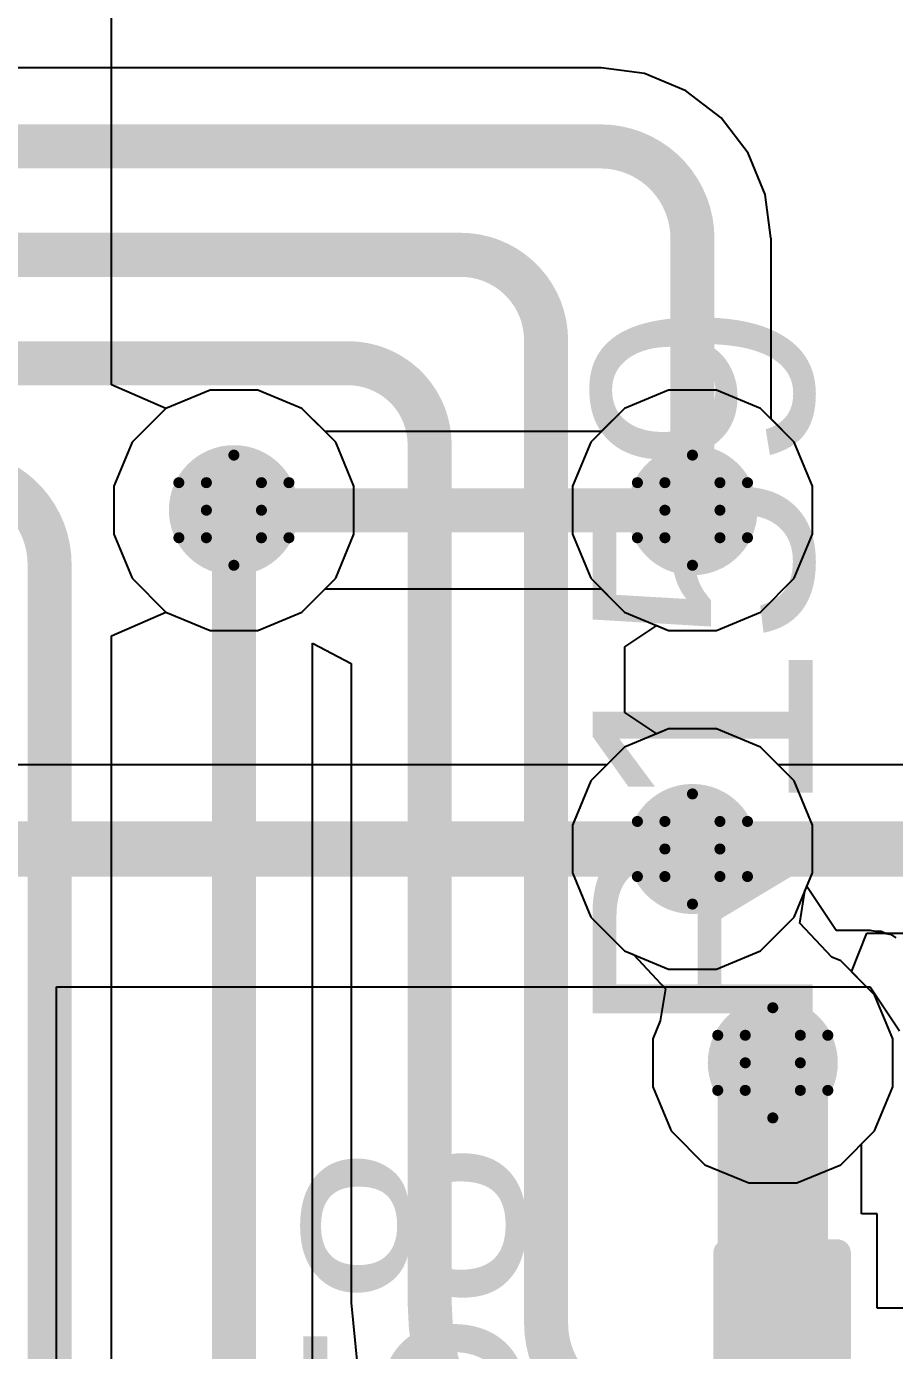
# Model space of a CAD drawing. Header units: inches. Extents: x 24 to 500, y 68 to 269.
# Drawn here: x 360.41 to 364.42, y 139.32 to 145.42 of the extents above; entities that cross this region are included whole.
import ezdxf

# ---------------------------------------------------------------- set-up
doc = ezdxf.new("R2010")
doc.units = ezdxf.units.IN
for name, color, linetype in [('Bottom Layer', 5, 'Continuous'), ('Drill Drawing', 1, 'Continuous'), ('Layer 1', 16, 'Continuous'), ('Layer 2', 76, 'Continuous'), ('Top Layer', 1, 'Continuous'), ('Top Overlay', 2, 'Continuous'), ('Top Paste', 8, 'Continuous'), ('Top Solder', 216, 'Continuous'), ('Via Holes', 16, 'Continuous')]:
    doc.layers.add(name, color=color, linetype=linetype)
doc.styles.add('Arial', font='', dxfattribs={"height": 0.2})
doc.styles.get('Arial').set_extended_font_data('Arial')

# ---------------------------------------------------------------- blocks, each defined once
blk = doc.blocks.new('R___0201_99')
at = {"layer": 'Top Layer'}
for points in [[(-0.41, 0.185), (-0.14, 0.185), (-0.14, -0.185), (-0.41, -0.185)], [(0.14, 0.185), (0.41, 0.185), (0.41, -0.185), (0.14, -0.185)]]:
    blk.add_hatch(color=1, dxfattribs=at).paths.add_polyline_path(points)
at = {"layer": 'Top Paste'}
for points in [[(-0.41, 0.185), (-0.14, 0.185), (-0.14, -0.185), (-0.41, -0.185)], [(0.14, 0.185), (0.41, 0.185), (0.41, -0.185), (0.14, -0.185)]]:
    blk.add_hatch(color=8, dxfattribs=at).paths.add_polyline_path(points)
at = {"layer": 'Top Solder'}
for points in [[(-0.465, 0.24), (-0.085, 0.24), (-0.085, -0.24), (-0.465, -0.24)], [(0.085, 0.24), (0.465, 0.24), (0.465, -0.24), (0.085, -0.24)]]:
    blk.add_hatch(color=216, dxfattribs=at).paths.add_polyline_path(points)
at = {"layer": 'Top Overlay'}
for points in [[(-0.4826, 0.254, 0.127, 0.127, 0), (0.4826, 0.254, 0.127, 0.127, 0)], [(-0.4826, 0.254, 0.127, 0.127, 0), (-0.4826, -0.254, 0.127, 0.127, 0)], [(0.4826, 0.254, 0.127, 0.127, 0), (0.4826, -0.254, 0.127, 0.127, 0)], [(-0.4826, -0.254, 0.127, 0.127, 0), (0.4826, -0.254, 0.127, 0.127, 0)]]:
    blk.add_lwpolyline(points, format="xyseb", dxfattribs=at)
for points in [[(-0.5144, 0.254, 0.0635, 0.0635, 1), (-0.4509, 0.254, 0.0635, 0.0635, 1)], [(-0.5144, 0.254, 0.0635, 0.0635, 1), (-0.4509, 0.254, 0.0635, 0.0635, 1)], [(0.4508, 0.254, 0.0635, 0.0635, 1), (0.5143, 0.254, 0.0635, 0.0635, 1)], [(0.4508, 0.254, 0.0635, 0.0635, 1), (0.5143, 0.254, 0.0635, 0.0635, 1)], [(-0.5144, -0.254, 0.0635, 0.0635, 1), (-0.4509, -0.254, 0.0635, 0.0635, 1)], [(-0.5144, -0.254, 0.0635, 0.0635, 1), (-0.4509, -0.254, 0.0635, 0.0635, 1)], [(0.4508, -0.254, 0.0635, 0.0635, 1), (0.5143, -0.254, 0.0635, 0.0635, 1)], [(0.4508, -0.254, 0.0635, 0.0635, 1), (0.5143, -0.254, 0.0635, 0.0635, 1)]]:
    blk.add_lwpolyline(points, format="xyseb", close=True, dxfattribs=at)

msp = doc.modelspace()

# ---------------------------------------------------------------- hatches: boundary and pattern name
at = {"layer": 'Bottom Layer'}
h = msp.add_hatch(color=5, dxfattribs=at)
edge = h.paths.add_edge_path()
edge.add_arc((361.3711, 143.1928), 0.3, 0, 360)
h = msp.add_hatch(color=5, dxfattribs=at)
edge = h.paths.add_edge_path()
edge.add_arc((363.487, 143.1928), 0.3, 0, 360)
h = msp.add_hatch(color=5, dxfattribs=at)
edge = h.paths.add_edge_path()
edge.add_arc((363.487, 141.6304), 0.3, 0, 360)
h = msp.add_hatch(color=5, dxfattribs=at)
edge = h.paths.add_edge_path()
edge.add_arc((363.8578, 140.6443), 0.3, 0, 360)
at = {"layer": 'Layer 1'}
h = msp.add_hatch(color=16, dxfattribs=at)
edge = h.paths.add_edge_path()
edge.add_arc((361.3711, 143.1928), 0.3, 0, 360)
h = msp.add_hatch(color=16, dxfattribs=at)
edge = h.paths.add_edge_path()
edge.add_arc((363.487, 143.1928), 0.3, 0, 360)
h = msp.add_hatch(color=16, dxfattribs=at)
edge = h.paths.add_edge_path()
edge.add_arc((363.487, 141.6304), 0.3, 0, 360)
h = msp.add_hatch(color=16, dxfattribs=at)
edge = h.paths.add_edge_path()
edge.add_arc((363.8578, 140.6443), 0.3, 0, 360)
at = {"layer": 'Layer 2'}
h = msp.add_hatch(color=76, dxfattribs=at)
edge = h.paths.add_edge_path()
edge.add_arc((361.3711, 143.1928), 0.3, 0, 360)
h = msp.add_hatch(color=76, dxfattribs=at)
edge = h.paths.add_edge_path()
edge.add_arc((363.487, 143.1928), 0.3, 0, 360)
h = msp.add_hatch(color=76, dxfattribs=at)
edge = h.paths.add_edge_path()
edge.add_arc((363.487, 141.6304), 0.3, 0, 360)
h = msp.add_hatch(color=76, dxfattribs=at)
edge = h.paths.add_edge_path()
edge.add_arc((363.8578, 140.6443), 0.3, 0, 360)
at = {"layer": 'Top Layer'}
h = msp.add_hatch(color=1, dxfattribs=at)
edge = h.paths.add_edge_path()
edge.add_arc((361.3711, 143.1928), 0.3, 0, 360)
h = msp.add_hatch(color=1, dxfattribs=at)
edge = h.paths.add_edge_path()
edge.add_arc((363.487, 143.1928), 0.3, 0, 360)
h = msp.add_hatch(color=1, dxfattribs=at)
edge = h.paths.add_edge_path()
edge.add_arc((363.487, 141.6304), 0.3, 0, 360)
h = msp.add_hatch(color=1, dxfattribs=at)
edge = h.paths.add_edge_path()
edge.add_arc((363.8578, 140.6443), 0.3, 0, 360)
at = {"layer": 'Via Holes'}
h = msp.add_hatch(color=7, dxfattribs=at)
edge = h.paths.add_edge_path()
edge.add_arc((361.3711, 143.1928), 0.15, 0, 360)
h = msp.add_hatch(color=7, dxfattribs=at)
edge = h.paths.add_edge_path()
edge.add_arc((363.487, 143.1928), 0.15, 0, 360)
h = msp.add_hatch(color=7, dxfattribs=at)
edge = h.paths.add_edge_path()
edge.add_arc((363.487, 141.6304), 0.15, 0, 360)
h = msp.add_hatch(color=7, dxfattribs=at)
edge = h.paths.add_edge_path()
edge.add_arc((363.8578, 140.6443), 0.15, 0, 360)

# ---------------------------------------------------------------- linework, layer by layer
at = {"layer": 'Bottom Layer'}
for p, q in [((361.2609, 143.7468), (361.0573, 143.6625)), ((361.4813, 143.7468), (361.2609, 143.7468)), ((361.6849, 143.6625), (361.4813, 143.7468)), ((363.3768, 143.7468), (363.1732, 143.6625)), ((363.5972, 143.7468), (363.3768, 143.7468)), ((363.8009, 143.6625), (363.5972, 143.7468)), ((361.0573, 143.6625), (360.9014, 143.5066)), ((361.792, 143.5554), (361.6849, 143.6625)), ((363.1732, 143.6625), (363.0661, 143.5554)), ((363.9567, 143.5066), (363.8009, 143.6625)), ((363.0661, 143.5554), (361.792, 143.5554)), ((360.9014, 143.5066), (360.8171, 143.303)), ((364.041, 143.303), (363.9567, 143.5066)), ((360.8171, 143.303), (360.8171, 143.0826)), ((364.041, 143.0826), (364.041, 143.303)), ((360.8171, 143.0826), (360.9014, 142.879)), ((363.9567, 142.879), (364.041, 143.0826)), ((360.9014, 142.879), (361.0573, 142.7231)), ((361.6849, 142.7231), (361.792, 142.8302)), ((361.792, 142.8302), (363.0661, 142.8302)), ((363.0661, 142.8302), (363.1732, 142.7231)), ((363.8009, 142.7231), (363.9567, 142.879)), ((361.0573, 142.7231), (361.2609, 142.6388)), ((361.4813, 142.6388), (361.6849, 142.7231)), ((363.1732, 142.7231), (363.3768, 142.6388)), ((363.5972, 142.6388), (363.8009, 142.7231)), ((361.2609, 142.6388), (361.4813, 142.6388)), ((363.3768, 142.6388), (363.5972, 142.6388)), ((363.3768, 142.1844), (363.1732, 142.1001)), ((363.5972, 142.1844), (363.3768, 142.1844)), ((363.8009, 142.1001), (363.5972, 142.1844)), ((363.1732, 142.1001), (363.092, 142.0189)), ((363.9567, 141.9442), (363.8009, 142.1001)), ((363.092, 142.0189), (347.5228, 142.0189)), ((364.041, 141.7406), (363.9567, 141.9442)), ((364.041, 141.5202), (364.041, 141.7406)), ((364.015, 141.4574), (364.041, 141.5202)), ((364.1507, 141.2544), (364.015, 141.4574)), ((364.3072, 141.2544), (364.1507, 141.2544)), ((364.3323, 141.2494), (364.3072, 141.2544)), ((364.3578, 141.2494), (364.3323, 141.2494)), ((364.3813, 141.2396), (364.3578, 141.2494)), ((364.4063, 141.2346), (364.3813, 141.2396)), ((364.4276, 141.2205), (364.4063, 141.2346)), ((360.553, 130.683), (360.553, 140.9954)), ((360.553, 140.9954), (364.3072, 140.9954)), ((364.3072, 140.9954), (364.4429, 140.7924))]:
    msp.add_line(p, q, dxfattribs=at)
for points in [[(361.3711, 143.1928, 0.2032, 0.2032, 0), (363.487, 143.1928, 0.2032, 0.2032, 0)], [(347.5228, 141.6304, 0.254, 0.254, 0), (363.487, 141.6304, 0.254, 0.254, 0)], [(363.8578, 138.169, 0.508, 0.508, 0), (363.8578, 140.6443, 0.508, 0.508, 0)]]:
    msp.add_lwpolyline(points, format="xyseb", dxfattribs=at)
for points in [[(361.3203, 143.1928, 0.1016, 0.1016, 1), (361.4219, 143.1928, 0.1016, 0.1016, 1)], [(363.4362, 143.1928, 0.1016, 0.1016, 1), (363.5378, 143.1928, 0.1016, 0.1016, 1)], [(363.4235, 141.6304, 0.127, 0.127, 1), (363.5505, 141.6304, 0.127, 0.127, 1)], [(363.7308, 140.6443, 0.254, 0.254, 1), (363.9848, 140.6443, 0.254, 0.254, 1)]]:
    msp.add_lwpolyline(points, format="xyseb", close=True, dxfattribs=at)
at = {"layer": 'Drill Drawing'}
for points in [[(361.2441, 143.3198, 0.0508, 0.0508, 0), (361.3711, 143.4468, 0.0508, 0.0508, 0)], [(361.3711, 143.4468, 0.0508, 0.0508, 0), (361.4981, 143.3198, 0.0508, 0.0508, 0)], [(363.36, 143.3198, 0.0508, 0.0508, 0), (363.487, 143.4468, 0.0508, 0.0508, 0)], [(363.487, 143.4468, 0.0508, 0.0508, 0), (363.614, 143.3198, 0.0508, 0.0508, 0)], [(361.1171, 143.3198, 0.0508, 0.0508, 0), (361.2441, 143.1928, 0.0508, 0.0508, 0)], [(361.1171, 143.3198, 0.0508, 0.0508, 0), (361.2441, 143.3198, 0.0508, 0.0508, 0)], [(361.4981, 143.3198, 0.0508, 0.0508, 0), (361.6251, 143.3198, 0.0508, 0.0508, 0)], [(361.4981, 143.1928, 0.0508, 0.0508, 0), (361.6251, 143.3198, 0.0508, 0.0508, 0)], [(363.233, 143.3198, 0.0508, 0.0508, 0), (363.36, 143.1928, 0.0508, 0.0508, 0)], [(363.233, 143.3198, 0.0508, 0.0508, 0), (363.36, 143.3198, 0.0508, 0.0508, 0)], [(363.614, 143.3198, 0.0508, 0.0508, 0), (363.741, 143.3198, 0.0508, 0.0508, 0)], [(363.614, 143.1928, 0.0508, 0.0508, 0), (363.741, 143.3198, 0.0508, 0.0508, 0)], [(361.1171, 143.0658, 0.0508, 0.0508, 0), (361.2441, 143.1928, 0.0508, 0.0508, 0)], [(361.4981, 143.1928, 0.0508, 0.0508, 0), (361.6251, 143.0658, 0.0508, 0.0508, 0)], [(363.233, 143.0658, 0.0508, 0.0508, 0), (363.36, 143.1928, 0.0508, 0.0508, 0)], [(363.614, 143.1928, 0.0508, 0.0508, 0), (363.741, 143.0658, 0.0508, 0.0508, 0)], [(361.1171, 143.0658, 0.0508, 0.0508, 0), (361.2441, 143.0658, 0.0508, 0.0508, 0)], [(361.2441, 143.0658, 0.0508, 0.0508, 0), (361.3711, 142.9388, 0.0508, 0.0508, 0)], [(361.3711, 142.9388, 0.0508, 0.0508, 0), (361.4981, 143.0658, 0.0508, 0.0508, 0)], [(361.4981, 143.0658, 0.0508, 0.0508, 0), (361.6251, 143.0658, 0.0508, 0.0508, 0)], [(363.233, 143.0658, 0.0508, 0.0508, 0), (363.36, 143.0658, 0.0508, 0.0508, 0)], [(363.36, 143.0658, 0.0508, 0.0508, 0), (363.487, 142.9388, 0.0508, 0.0508, 0)], [(363.487, 142.9388, 0.0508, 0.0508, 0), (363.614, 143.0658, 0.0508, 0.0508, 0)], [(363.614, 143.0658, 0.0508, 0.0508, 0), (363.741, 143.0658, 0.0508, 0.0508, 0)], [(363.36, 141.7574, 0.0508, 0.0508, 0), (363.487, 141.8844, 0.0508, 0.0508, 0)], [(363.487, 141.8844, 0.0508, 0.0508, 0), (363.614, 141.7574, 0.0508, 0.0508, 0)], [(363.233, 141.7574, 0.0508, 0.0508, 0), (363.36, 141.6304, 0.0508, 0.0508, 0)], [(363.233, 141.7574, 0.0508, 0.0508, 0), (363.36, 141.7574, 0.0508, 0.0508, 0)], [(363.614, 141.7574, 0.0508, 0.0508, 0), (363.741, 141.7574, 0.0508, 0.0508, 0)], [(363.614, 141.6304, 0.0508, 0.0508, 0), (363.741, 141.7574, 0.0508, 0.0508, 0)], [(363.233, 141.5034, 0.0508, 0.0508, 0), (363.36, 141.6304, 0.0508, 0.0508, 0)], [(363.614, 141.6304, 0.0508, 0.0508, 0), (363.741, 141.5034, 0.0508, 0.0508, 0)], [(363.233, 141.5034, 0.0508, 0.0508, 0), (363.36, 141.5034, 0.0508, 0.0508, 0)], [(363.36, 141.5034, 0.0508, 0.0508, 0), (363.487, 141.3764, 0.0508, 0.0508, 0)], [(363.487, 141.3764, 0.0508, 0.0508, 0), (363.614, 141.5034, 0.0508, 0.0508, 0)], [(363.614, 141.5034, 0.0508, 0.0508, 0), (363.741, 141.5034, 0.0508, 0.0508, 0)], [(363.7308, 140.7713, 0.0508, 0.0508, 0), (363.8578, 140.8983, 0.0508, 0.0508, 0)], [(363.8578, 140.8983, 0.0508, 0.0508, 0), (363.9848, 140.7713, 0.0508, 0.0508, 0)], [(363.6038, 140.7713, 0.0508, 0.0508, 0), (363.7308, 140.6443, 0.0508, 0.0508, 0)], [(363.6038, 140.7713, 0.0508, 0.0508, 0), (363.7308, 140.7713, 0.0508, 0.0508, 0)], [(363.9848, 140.7713, 0.0508, 0.0508, 0), (364.1118, 140.7713, 0.0508, 0.0508, 0)], [(363.9848, 140.6443, 0.0508, 0.0508, 0), (364.1118, 140.7713, 0.0508, 0.0508, 0)], [(363.6038, 140.5173, 0.0508, 0.0508, 0), (363.7308, 140.6443, 0.0508, 0.0508, 0)], [(363.9848, 140.6443, 0.0508, 0.0508, 0), (364.1118, 140.5173, 0.0508, 0.0508, 0)], [(363.6038, 140.5173, 0.0508, 0.0508, 0), (363.7308, 140.5173, 0.0508, 0.0508, 0)], [(363.7308, 140.5173, 0.0508, 0.0508, 0), (363.8578, 140.3903, 0.0508, 0.0508, 0)], [(363.8578, 140.3903, 0.0508, 0.0508, 0), (363.9848, 140.5173, 0.0508, 0.0508, 0)], [(363.9848, 140.5173, 0.0508, 0.0508, 0), (364.1118, 140.5173, 0.0508, 0.0508, 0)]]:
    msp.add_lwpolyline(points, format="xyseb", dxfattribs=at)
for points in [[(361.3584, 143.4468, 0.0254, 0.0254, 1), (361.3838, 143.4468, 0.0254, 0.0254, 1)], [(361.3584, 143.4468, 0.0254, 0.0254, 1), (361.3838, 143.4468, 0.0254, 0.0254, 1)], [(363.4743, 143.4468, 0.0254, 0.0254, 1), (363.4997, 143.4468, 0.0254, 0.0254, 1)], [(363.4743, 143.4468, 0.0254, 0.0254, 1), (363.4997, 143.4468, 0.0254, 0.0254, 1)], [(361.1044, 143.3198, 0.0254, 0.0254, 1), (361.1298, 143.3198, 0.0254, 0.0254, 1)], [(361.1044, 143.3198, 0.0254, 0.0254, 1), (361.1298, 143.3198, 0.0254, 0.0254, 1)], [(361.2314, 143.3198, 0.0254, 0.0254, 1), (361.2568, 143.3198, 0.0254, 0.0254, 1)], [(361.2314, 143.3198, 0.0254, 0.0254, 1), (361.2568, 143.3198, 0.0254, 0.0254, 1)], [(361.4854, 143.3198, 0.0254, 0.0254, 1), (361.5108, 143.3198, 0.0254, 0.0254, 1)], [(361.4854, 143.3198, 0.0254, 0.0254, 1), (361.5108, 143.3198, 0.0254, 0.0254, 1)], [(361.6124, 143.3198, 0.0254, 0.0254, 1), (361.6378, 143.3198, 0.0254, 0.0254, 1)], [(361.6124, 143.3198, 0.0254, 0.0254, 1), (361.6378, 143.3198, 0.0254, 0.0254, 1)], [(363.2203, 143.3198, 0.0254, 0.0254, 1), (363.2457, 143.3198, 0.0254, 0.0254, 1)], [(363.2203, 143.3198, 0.0254, 0.0254, 1), (363.2457, 143.3198, 0.0254, 0.0254, 1)], [(363.3473, 143.3198, 0.0254, 0.0254, 1), (363.3727, 143.3198, 0.0254, 0.0254, 1)], [(363.3473, 143.3198, 0.0254, 0.0254, 1), (363.3727, 143.3198, 0.0254, 0.0254, 1)], [(363.6013, 143.3198, 0.0254, 0.0254, 1), (363.6267, 143.3198, 0.0254, 0.0254, 1)], [(363.6013, 143.3198, 0.0254, 0.0254, 1), (363.6267, 143.3198, 0.0254, 0.0254, 1)], [(363.7283, 143.3198, 0.0254, 0.0254, 1), (363.7537, 143.3198, 0.0254, 0.0254, 1)], [(363.7283, 143.3198, 0.0254, 0.0254, 1), (363.7537, 143.3198, 0.0254, 0.0254, 1)], [(361.2314, 143.1928, 0.0254, 0.0254, 1), (361.2568, 143.1928, 0.0254, 0.0254, 1)], [(361.2314, 143.1928, 0.0254, 0.0254, 1), (361.2568, 143.1928, 0.0254, 0.0254, 1)], [(361.4854, 143.1928, 0.0254, 0.0254, 1), (361.5108, 143.1928, 0.0254, 0.0254, 1)], [(361.4854, 143.1928, 0.0254, 0.0254, 1), (361.5108, 143.1928, 0.0254, 0.0254, 1)], [(363.3473, 143.1928, 0.0254, 0.0254, 1), (363.3727, 143.1928, 0.0254, 0.0254, 1)], [(363.3473, 143.1928, 0.0254, 0.0254, 1), (363.3727, 143.1928, 0.0254, 0.0254, 1)], [(363.6013, 143.1928, 0.0254, 0.0254, 1), (363.6267, 143.1928, 0.0254, 0.0254, 1)], [(363.6013, 143.1928, 0.0254, 0.0254, 1), (363.6267, 143.1928, 0.0254, 0.0254, 1)], [(361.1044, 143.0658, 0.0254, 0.0254, 1), (361.1298, 143.0658, 0.0254, 0.0254, 1)], [(361.1044, 143.0658, 0.0254, 0.0254, 1), (361.1298, 143.0658, 0.0254, 0.0254, 1)], [(361.2314, 143.0658, 0.0254, 0.0254, 1), (361.2568, 143.0658, 0.0254, 0.0254, 1)], [(361.2314, 143.0658, 0.0254, 0.0254, 1), (361.2568, 143.0658, 0.0254, 0.0254, 1)], [(361.4854, 143.0658, 0.0254, 0.0254, 1), (361.5108, 143.0658, 0.0254, 0.0254, 1)], [(361.4854, 143.0658, 0.0254, 0.0254, 1), (361.5108, 143.0658, 0.0254, 0.0254, 1)], [(361.6124, 143.0658, 0.0254, 0.0254, 1), (361.6378, 143.0658, 0.0254, 0.0254, 1)], [(361.6124, 143.0658, 0.0254, 0.0254, 1), (361.6378, 143.0658, 0.0254, 0.0254, 1)], [(363.2203, 143.0658, 0.0254, 0.0254, 1), (363.2457, 143.0658, 0.0254, 0.0254, 1)], [(363.2203, 143.0658, 0.0254, 0.0254, 1), (363.2457, 143.0658, 0.0254, 0.0254, 1)], [(363.3473, 143.0658, 0.0254, 0.0254, 1), (363.3727, 143.0658, 0.0254, 0.0254, 1)], [(363.3473, 143.0658, 0.0254, 0.0254, 1), (363.3727, 143.0658, 0.0254, 0.0254, 1)], [(363.6013, 143.0658, 0.0254, 0.0254, 1), (363.6267, 143.0658, 0.0254, 0.0254, 1)], [(363.6013, 143.0658, 0.0254, 0.0254, 1), (363.6267, 143.0658, 0.0254, 0.0254, 1)], [(363.7283, 143.0658, 0.0254, 0.0254, 1), (363.7537, 143.0658, 0.0254, 0.0254, 1)], [(363.7283, 143.0658, 0.0254, 0.0254, 1), (363.7537, 143.0658, 0.0254, 0.0254, 1)], [(361.3584, 142.9388, 0.0254, 0.0254, 1), (361.3838, 142.9388, 0.0254, 0.0254, 1)], [(361.3584, 142.9388, 0.0254, 0.0254, 1), (361.3838, 142.9388, 0.0254, 0.0254, 1)], [(363.4743, 142.9388, 0.0254, 0.0254, 1), (363.4997, 142.9388, 0.0254, 0.0254, 1)], [(363.4743, 142.9388, 0.0254, 0.0254, 1), (363.4997, 142.9388, 0.0254, 0.0254, 1)], [(363.4743, 141.8844, 0.0254, 0.0254, 1), (363.4997, 141.8844, 0.0254, 0.0254, 1)], [(363.4743, 141.8844, 0.0254, 0.0254, 1), (363.4997, 141.8844, 0.0254, 0.0254, 1)], [(363.2203, 141.7574, 0.0254, 0.0254, 1), (363.2457, 141.7574, 0.0254, 0.0254, 1)], [(363.2203, 141.7574, 0.0254, 0.0254, 1), (363.2457, 141.7574, 0.0254, 0.0254, 1)], [(363.3473, 141.7574, 0.0254, 0.0254, 1), (363.3727, 141.7574, 0.0254, 0.0254, 1)], [(363.3473, 141.7574, 0.0254, 0.0254, 1), (363.3727, 141.7574, 0.0254, 0.0254, 1)], [(363.6013, 141.7574, 0.0254, 0.0254, 1), (363.6267, 141.7574, 0.0254, 0.0254, 1)], [(363.6013, 141.7574, 0.0254, 0.0254, 1), (363.6267, 141.7574, 0.0254, 0.0254, 1)], [(363.7283, 141.7574, 0.0254, 0.0254, 1), (363.7537, 141.7574, 0.0254, 0.0254, 1)], [(363.7283, 141.7574, 0.0254, 0.0254, 1), (363.7537, 141.7574, 0.0254, 0.0254, 1)], [(363.3473, 141.6304, 0.0254, 0.0254, 1), (363.3727, 141.6304, 0.0254, 0.0254, 1)], [(363.3473, 141.6304, 0.0254, 0.0254, 1), (363.3727, 141.6304, 0.0254, 0.0254, 1)], [(363.6013, 141.6304, 0.0254, 0.0254, 1), (363.6267, 141.6304, 0.0254, 0.0254, 1)], [(363.6013, 141.6304, 0.0254, 0.0254, 1), (363.6267, 141.6304, 0.0254, 0.0254, 1)], [(363.2203, 141.5034, 0.0254, 0.0254, 1), (363.2457, 141.5034, 0.0254, 0.0254, 1)], [(363.2203, 141.5034, 0.0254, 0.0254, 1), (363.2457, 141.5034, 0.0254, 0.0254, 1)], [(363.3473, 141.5034, 0.0254, 0.0254, 1), (363.3727, 141.5034, 0.0254, 0.0254, 1)], [(363.3473, 141.5034, 0.0254, 0.0254, 1), (363.3727, 141.5034, 0.0254, 0.0254, 1)], [(363.6013, 141.5034, 0.0254, 0.0254, 1), (363.6267, 141.5034, 0.0254, 0.0254, 1)], [(363.6013, 141.5034, 0.0254, 0.0254, 1), (363.6267, 141.5034, 0.0254, 0.0254, 1)], [(363.7283, 141.5034, 0.0254, 0.0254, 1), (363.7537, 141.5034, 0.0254, 0.0254, 1)], [(363.7283, 141.5034, 0.0254, 0.0254, 1), (363.7537, 141.5034, 0.0254, 0.0254, 1)], [(363.4743, 141.3764, 0.0254, 0.0254, 1), (363.4997, 141.3764, 0.0254, 0.0254, 1)], [(363.4743, 141.3764, 0.0254, 0.0254, 1), (363.4997, 141.3764, 0.0254, 0.0254, 1)], [(363.8451, 140.8983, 0.0254, 0.0254, 1), (363.8705, 140.8983, 0.0254, 0.0254, 1)], [(363.8451, 140.8983, 0.0254, 0.0254, 1), (363.8705, 140.8983, 0.0254, 0.0254, 1)], [(363.5911, 140.7713, 0.0254, 0.0254, 1), (363.6165, 140.7713, 0.0254, 0.0254, 1)], [(363.5911, 140.7713, 0.0254, 0.0254, 1), (363.6165, 140.7713, 0.0254, 0.0254, 1)], [(363.7181, 140.7713, 0.0254, 0.0254, 1), (363.7435, 140.7713, 0.0254, 0.0254, 1)], [(363.7181, 140.7713, 0.0254, 0.0254, 1), (363.7435, 140.7713, 0.0254, 0.0254, 1)], [(363.9721, 140.7713, 0.0254, 0.0254, 1), (363.9975, 140.7713, 0.0254, 0.0254, 1)], [(363.9721, 140.7713, 0.0254, 0.0254, 1), (363.9975, 140.7713, 0.0254, 0.0254, 1)], [(364.0991, 140.7713, 0.0254, 0.0254, 1), (364.1245, 140.7713, 0.0254, 0.0254, 1)], [(364.0991, 140.7713, 0.0254, 0.0254, 1), (364.1245, 140.7713, 0.0254, 0.0254, 1)], [(363.7181, 140.6443, 0.0254, 0.0254, 1), (363.7435, 140.6443, 0.0254, 0.0254, 1)], [(363.7181, 140.6443, 0.0254, 0.0254, 1), (363.7435, 140.6443, 0.0254, 0.0254, 1)], [(363.9721, 140.6443, 0.0254, 0.0254, 1), (363.9975, 140.6443, 0.0254, 0.0254, 1)], [(363.9721, 140.6443, 0.0254, 0.0254, 1), (363.9975, 140.6443, 0.0254, 0.0254, 1)], [(363.5911, 140.5173, 0.0254, 0.0254, 1), (363.6165, 140.5173, 0.0254, 0.0254, 1)], [(363.5911, 140.5173, 0.0254, 0.0254, 1), (363.6165, 140.5173, 0.0254, 0.0254, 1)], [(363.7181, 140.5173, 0.0254, 0.0254, 1), (363.7435, 140.5173, 0.0254, 0.0254, 1)], [(363.7181, 140.5173, 0.0254, 0.0254, 1), (363.7435, 140.5173, 0.0254, 0.0254, 1)], [(363.9721, 140.5173, 0.0254, 0.0254, 1), (363.9975, 140.5173, 0.0254, 0.0254, 1)], [(363.9721, 140.5173, 0.0254, 0.0254, 1), (363.9975, 140.5173, 0.0254, 0.0254, 1)], [(364.0991, 140.5173, 0.0254, 0.0254, 1), (364.1245, 140.5173, 0.0254, 0.0254, 1)], [(364.0991, 140.5173, 0.0254, 0.0254, 1), (364.1245, 140.5173, 0.0254, 0.0254, 1)], [(363.8451, 140.3903, 0.0254, 0.0254, 1), (363.8705, 140.3903, 0.0254, 0.0254, 1)], [(363.8451, 140.3903, 0.0254, 0.0254, 1), (363.8705, 140.3903, 0.0254, 0.0254, 1)]]:
    msp.add_lwpolyline(points, format="xyseb", close=True, dxfattribs=at)
at = {"layer": 'Layer 1'}
for p, q in [((361.2609, 143.7468), (361.0573, 143.6625)), ((361.4813, 143.7468), (361.2609, 143.7468)), ((361.6849, 143.6625), (361.4813, 143.7468)), ((363.3768, 143.7468), (363.1732, 143.6625)), ((363.5972, 143.7468), (363.3768, 143.7468)), ((363.8009, 143.6625), (363.5972, 143.7468)), ((361.0573, 143.6625), (360.9014, 143.5066)), ((361.8407, 143.5066), (361.6849, 143.6625)), ((363.1732, 143.6625), (363.0174, 143.5066)), ((363.9567, 143.5066), (363.8009, 143.6625)), ((360.9014, 143.5066), (360.8171, 143.303)), ((361.9251, 143.303), (361.8407, 143.5066)), ((363.0174, 143.5066), (362.933, 143.303)), ((364.041, 143.303), (363.9567, 143.5066)), ((360.8171, 143.303), (360.8171, 143.0826)), ((361.9251, 143.0826), (361.9251, 143.303)), ((362.933, 143.303), (362.933, 143.0826)), ((364.041, 143.0826), (364.041, 143.303)), ((360.8171, 143.0826), (360.9014, 142.879)), ((361.8407, 142.879), (361.9251, 143.0826)), ((362.933, 143.0826), (363.0174, 142.879)), ((363.9567, 142.879), (364.041, 143.0826)), ((360.9014, 142.879), (361.0573, 142.7231)), ((361.6849, 142.7231), (361.8407, 142.879)), ((363.0174, 142.879), (363.1732, 142.7231)), ((363.8009, 142.7231), (363.9567, 142.879)), ((361.0573, 142.7231), (361.2609, 142.6388)), ((361.4813, 142.6388), (361.6849, 142.7231)), ((363.1732, 142.7231), (363.3768, 142.6388)), ((363.5972, 142.6388), (363.8009, 142.7231)), ((361.2609, 142.6388), (361.4813, 142.6388)), ((363.3768, 142.6388), (363.5972, 142.6388)), ((363.3768, 142.1844), (363.1732, 142.1001)), ((363.5972, 142.1844), (363.3768, 142.1844)), ((363.8009, 142.1001), (363.5972, 142.1844)), ((363.1732, 142.1001), (363.0174, 141.9442)), ((363.9567, 141.9442), (363.8009, 142.1001)), ((363.0174, 141.9442), (362.933, 141.7406)), ((364.041, 141.7406), (363.9567, 141.9442)), ((362.933, 141.7406), (362.933, 141.5202)), ((364.041, 141.5202), (364.041, 141.7406)), ((362.933, 141.5202), (363.0174, 141.3166)), ((364.0063, 141.4364), (364.041, 141.5202)), ((363.9826, 141.2889), (364.0063, 141.4364)), ((363.0174, 141.3166), (363.1732, 141.1607)), ((364.1303, 141.131), (363.9826, 141.2889)), ((363.1732, 141.1607), (363.2145, 141.1437)), ((363.2145, 141.1437), (363.3622, 140.9857)), ((364.1716, 141.1139), (364.1303, 141.131)), ((364.3274, 140.9581), (364.1716, 141.1139)), ((363.3622, 140.9857), (363.3385, 140.8383)), ((364.4118, 140.7545), (364.3274, 140.9581)), ((363.3385, 140.8383), (363.3038, 140.7545)), ((363.3038, 140.7545), (363.3038, 140.5341)), ((364.4118, 140.5341), (364.4118, 140.7545)), ((363.3038, 140.5341), (363.3881, 140.3305)), ((364.3274, 140.3305), (364.4118, 140.5341)), ((363.3881, 140.3305), (363.544, 140.1746)), ((364.1716, 140.1746), (364.3274, 140.3305)), ((363.544, 140.1746), (363.7476, 140.0903)), ((363.968, 140.0903), (364.1716, 140.1746)), ((363.7476, 140.0903), (363.968, 140.0903))]:
    msp.add_line(p, q, dxfattribs=at)
at = {"layer": 'Layer 2'}
for p, q in [((360.807, 143.7714), (360.807, 146.939)), ((361.0573, 143.6625), (360.807, 143.7714)), ((361.2609, 143.7468), (361.0573, 143.6625)), ((361.4813, 143.7468), (361.2609, 143.7468)), ((361.6849, 143.6625), (361.4813, 143.7468)), ((363.3768, 143.7468), (363.1732, 143.6625)), ((363.5972, 143.7468), (363.3768, 143.7468)), ((363.8009, 143.6625), (363.5972, 143.7468)), ((361.8407, 143.5066), (361.6849, 143.6625)), ((363.1732, 143.6625), (363.0174, 143.5066)), ((363.9567, 143.5066), (363.8009, 143.6625)), ((361.9251, 143.303), (361.8407, 143.5066)), ((363.0174, 143.5066), (362.933, 143.303)), ((364.041, 143.303), (363.9567, 143.5066)), ((361.9251, 143.0826), (361.9251, 143.303)), ((362.933, 143.303), (362.933, 143.0826)), ((364.041, 143.0826), (364.041, 143.303)), ((361.8407, 142.879), (361.9251, 143.0826)), ((362.933, 143.0826), (363.0174, 142.879)), ((363.9567, 142.879), (364.041, 143.0826)), ((361.6849, 142.7231), (361.8407, 142.879)), ((363.0174, 142.879), (363.1732, 142.7231)), ((363.8009, 142.7231), (363.9567, 142.879)), ((360.807, 142.6142), (361.0573, 142.7231)), ((361.0573, 142.7231), (361.2609, 142.6388)), ((361.4813, 142.6388), (361.6849, 142.7231)), ((363.1732, 142.7231), (363.3768, 142.6388)), ((363.5972, 142.6388), (363.8009, 142.7231)), ((361.2609, 142.6388), (361.4813, 142.6388)), ((363.3768, 142.6388), (363.5972, 142.6388)), ((360.807, 106.0708), (360.807, 142.6142)), ((363.3768, 142.1844), (363.1732, 142.1001)), ((363.5972, 142.1844), (363.3768, 142.1844)), ((363.8009, 142.1001), (363.5972, 142.1844)), ((363.1732, 142.1001), (363.0174, 141.9442)), ((363.9567, 141.9442), (363.8009, 142.1001)), ((363.0174, 141.9442), (362.933, 141.7406)), ((364.041, 141.7406), (363.9567, 141.9442)), ((362.933, 141.7406), (362.933, 141.5202)), ((364.041, 141.5202), (364.041, 141.7406)), ((362.933, 141.5202), (363.0174, 141.3166)), ((363.9567, 141.3166), (364.041, 141.5202)), ((363.0174, 141.3166), (363.1732, 141.1607)), ((363.8009, 141.1607), (363.9567, 141.3166)), ((363.1732, 141.1607), (363.3768, 141.0764)), ((363.5972, 141.0764), (363.8009, 141.1607)), ((363.3768, 141.0764), (363.5972, 141.0764))]:
    msp.add_line(p, q, dxfattribs=at)
at = {"layer": 'Top Layer'}
for p, q in [((363.0623, 145.2331), (359.3892, 145.2331)), ((363.0658, 145.2325), (363.0623, 145.2331)), ((363.266, 145.2061), (363.0658, 145.2325)), ((363.4558, 145.1275), (363.266, 145.2061)), ((363.6188, 145.0024), (363.4558, 145.1275)), ((363.7439, 144.8394), (363.6188, 145.0024)), ((363.8226, 144.6495), (363.7439, 144.8394)), ((363.8489, 144.4493), (363.8226, 144.6495)), ((363.8496, 144.4458), (363.8489, 144.4493)), ((363.8496, 143.6137), (363.8496, 144.4458)), ((363.9567, 143.5066), (363.8496, 143.6137)), ((364.041, 143.303), (363.9567, 143.5066)), ((364.041, 143.0826), (364.041, 143.303)), ((363.9567, 142.879), (364.041, 143.0826)), ((363.8009, 142.7231), (363.9567, 142.879)), ((363.5972, 142.6388), (363.8009, 142.7231)), ((363.1743, 142.5627), (363.3221, 142.6615)), ((363.3221, 142.6615), (363.3768, 142.6388)), ((363.3768, 142.6388), (363.5972, 142.6388)), ((361.7337, 142.58), (361.7341, 142.5803)), ((361.7337, 135.6563), (361.7337, 142.58)), ((361.7341, 142.5803), (361.9119, 142.4853)), ((363.1743, 142.2605), (363.1743, 142.5627)), ((361.9119, 142.4853), (361.9119, 139.5371)), ((363.3221, 142.1617), (363.1743, 142.2605)), ((363.3768, 142.1844), (363.3221, 142.1617)), ((363.5972, 142.1844), (363.3768, 142.1844)), ((363.8009, 142.1001), (363.5972, 142.1844)), ((363.8821, 142.0189), (363.8009, 142.1001)), ((365.506, 142.0189), (363.8821, 142.0189)), ((364.2214, 141.0641), (364.2918, 141.2419)), ((364.2918, 141.2419), (365.506, 141.2419)), ((364.3274, 140.9581), (364.2214, 141.0641)), ((364.4118, 140.7545), (364.3274, 140.9581)), ((364.4118, 140.5341), (364.4118, 140.7545)), ((364.3274, 140.3305), (364.4118, 140.5341)), ((364.2677, 140.2707), (364.3274, 140.3305)), ((364.2677, 139.9483), (364.2677, 140.2707)), ((364.3396, 139.9483), (364.2677, 139.9483)), ((364.3396, 139.5133), (364.3396, 139.9483)), ((361.9119, 139.5371), (361.9115, 139.5371)), ((361.9115, 139.5371), (361.9407, 139.2409)), ((365.6352, 139.5133), (364.3396, 139.5133))]:
    msp.add_line(p, q, dxfattribs=at)
for points in [[(358.3552, 144.8706, 0.2032, 0.2032, 0), (363.0623, 144.8706, 0.2032, 0.2032, 0)], [(363.0623, 144.8706, 0.2032, 0.2032, -0.414214), (363.487, 144.4458, 0.2032, 0.2032, 0)], [(363.487, 143.1928, 0.2032, 0.2032, 0), (363.487, 144.4458, 0.2032, 0.2032, 0)], [(358.3552, 144.3706, 0.2032, 0.2032, 0), (362.4172, 144.3706, 0.2032, 0.2032, 0)], [(362.4172, 144.3706, 0.2032, 0.2032, -0.414214), (362.8117, 143.9762, 0.2032, 0.2032, 0)], [(362.8117, 139.4424, 0.2032, 0.2032, 0), (362.8117, 143.9762, 0.2032, 0.2032, 0)], [(358.3552, 143.8706, 0.2032, 0.2032, 0), (361.8985, 143.8706, 0.2032, 0.2032, 0)], [(361.8985, 143.8706, 0.2032, 0.2032, -0.414214), (362.2744, 143.4946, 0.2032, 0.2032, 0)], [(362.2744, 139.5371, 0.2032, 0.2032, 0), (362.2744, 143.4946, 0.2032, 0.2032, 0)], [(360.0929, 143.3706, 0.2032, 0.2032, -0.414214), (360.5207, 142.9428, 0.2032, 0.2032, 0)], [(361.3711, 134.9751, 0.2032, 0.2032, 0), (361.3711, 143.1928, 0.2032, 0.2032, 0)], [(360.5207, 133.9382, 0.2032, 0.2032, 0), (360.5207, 142.9428, 0.2032, 0.2032, 0)], [(363.487, 141.6304, 0.254, 0.254, 0), (365.506, 141.6304, 0.254, 0.254, 0)], [(363.8578, 140.6443, 0.254, 0.254, 0), (363.8792, 140.6228, 0.254, 0.254, 0)], [(363.8792, 139.5673, 0.254, 0.254, 0), (363.8792, 140.6228, 0.254, 0.254, 0)], [(363.8792, 139.5673, 0.254, 0.254, 0), (363.8872, 139.5593, 0.254, 0.254, 0)], [(363.8872, 139.5593, 0.254, 0.254, 0), (363.9006, 139.5593, 0.254, 0.254, 0)], [(362.6124, 138.7205, 0.2032, 0.2032, -0.198793), (362.2744, 139.5371, 0.2032, 0.2032, 0)], [(363.2448, 139.0093, 0.2032, 0.2032, -0.414214), (362.8117, 139.4424, 0.2032, 0.2032, 0)]]:
    msp.add_lwpolyline(points, format="xyseb", dxfattribs=at)
for points in [[(363.0115, 144.8706, 0.1016, 0.1016, 1), (363.1131, 144.8706, 0.1016, 0.1016, 1)], [(363.0115, 144.8706, 0.1016, 0.1016, 1), (363.1131, 144.8706, 0.1016, 0.1016, 1)], [(363.4362, 144.4458, 0.1016, 0.1016, 1), (363.5378, 144.4458, 0.1016, 0.1016, 1)], [(363.4362, 144.4458, 0.1016, 0.1016, 1), (363.5378, 144.4458, 0.1016, 0.1016, 1)], [(362.3664, 144.3706, 0.1016, 0.1016, 1), (362.468, 144.3706, 0.1016, 0.1016, 1)], [(362.3664, 144.3706, 0.1016, 0.1016, 1), (362.468, 144.3706, 0.1016, 0.1016, 1)], [(362.7609, 143.9762, 0.1016, 0.1016, 1), (362.8625, 143.9762, 0.1016, 0.1016, 1)], [(362.7609, 143.9762, 0.1016, 0.1016, 1), (362.8625, 143.9762, 0.1016, 0.1016, 1)], [(361.8477, 143.8706, 0.1016, 0.1016, 1), (361.9493, 143.8706, 0.1016, 0.1016, 1)], [(361.8477, 143.8706, 0.1016, 0.1016, 1), (361.9493, 143.8706, 0.1016, 0.1016, 1)], [(362.2236, 143.4946, 0.1016, 0.1016, 1), (362.3252, 143.4946, 0.1016, 0.1016, 1)], [(362.2236, 143.4946, 0.1016, 0.1016, 1), (362.3252, 143.4946, 0.1016, 0.1016, 1)], [(361.3203, 143.1928, 0.1016, 0.1016, 1), (361.4219, 143.1928, 0.1016, 0.1016, 1)], [(363.4362, 143.1928, 0.1016, 0.1016, 1), (363.5378, 143.1928, 0.1016, 0.1016, 1)], [(360.4699, 142.9428, 0.1016, 0.1016, 1), (360.5715, 142.9428, 0.1016, 0.1016, 1)], [(360.4699, 142.9428, 0.1016, 0.1016, 1), (360.5715, 142.9428, 0.1016, 0.1016, 1)], [(363.4235, 141.6304, 0.127, 0.127, 1), (363.5505, 141.6304, 0.127, 0.127, 1)], [(363.7943, 140.6443, 0.127, 0.127, 1), (363.9213, 140.6443, 0.127, 0.127, 1)], [(363.8157, 140.6228, 0.127, 0.127, 1), (363.9427, 140.6228, 0.127, 0.127, 1)], [(363.8157, 140.6228, 0.127, 0.127, 1), (363.9427, 140.6228, 0.127, 0.127, 1)], [(363.8157, 139.5673, 0.127, 0.127, 1), (363.9427, 139.5673, 0.127, 0.127, 1)], [(363.8157, 139.5673, 0.127, 0.127, 1), (363.9427, 139.5673, 0.127, 0.127, 1)], [(363.8237, 139.5593, 0.127, 0.127, 1), (363.9507, 139.5593, 0.127, 0.127, 1)], [(363.8237, 139.5593, 0.127, 0.127, 1), (363.9507, 139.5593, 0.127, 0.127, 1)], [(363.8371, 139.5593, 0.127, 0.127, 1), (363.9641, 139.5593, 0.127, 0.127, 1)], [(362.2236, 139.5371, 0.1016, 0.1016, 1), (362.3252, 139.5371, 0.1016, 0.1016, 1)], [(362.2236, 139.5371, 0.1016, 0.1016, 1), (362.3252, 139.5371, 0.1016, 0.1016, 1)], [(362.7609, 139.4424, 0.1016, 0.1016, 1), (362.8625, 139.4424, 0.1016, 0.1016, 1)], [(362.7609, 139.4424, 0.1016, 0.1016, 1), (362.8625, 139.4424, 0.1016, 0.1016, 1)]]:
    msp.add_lwpolyline(points, format="xyseb", close=True, dxfattribs=at)

# ---------------------------------------------------------------- block references
at = {"rotation": 90}
msp.add_blockref('R___0201_99', (363.9006, 139.2843), dxfattribs=at)

# ---------------------------------------------------------------- texts
at = {"layer": 'Top Overlay', "style": 'Arial'}
for s, p in [('R159', (364.042, 140.7568)), ('R158', (362.7078, 136.8961))]:
    msp.add_text(s, height=1.016, rotation=90, dxfattribs=at).set_placement(p)

doc.saveas('drawing.dxf')
